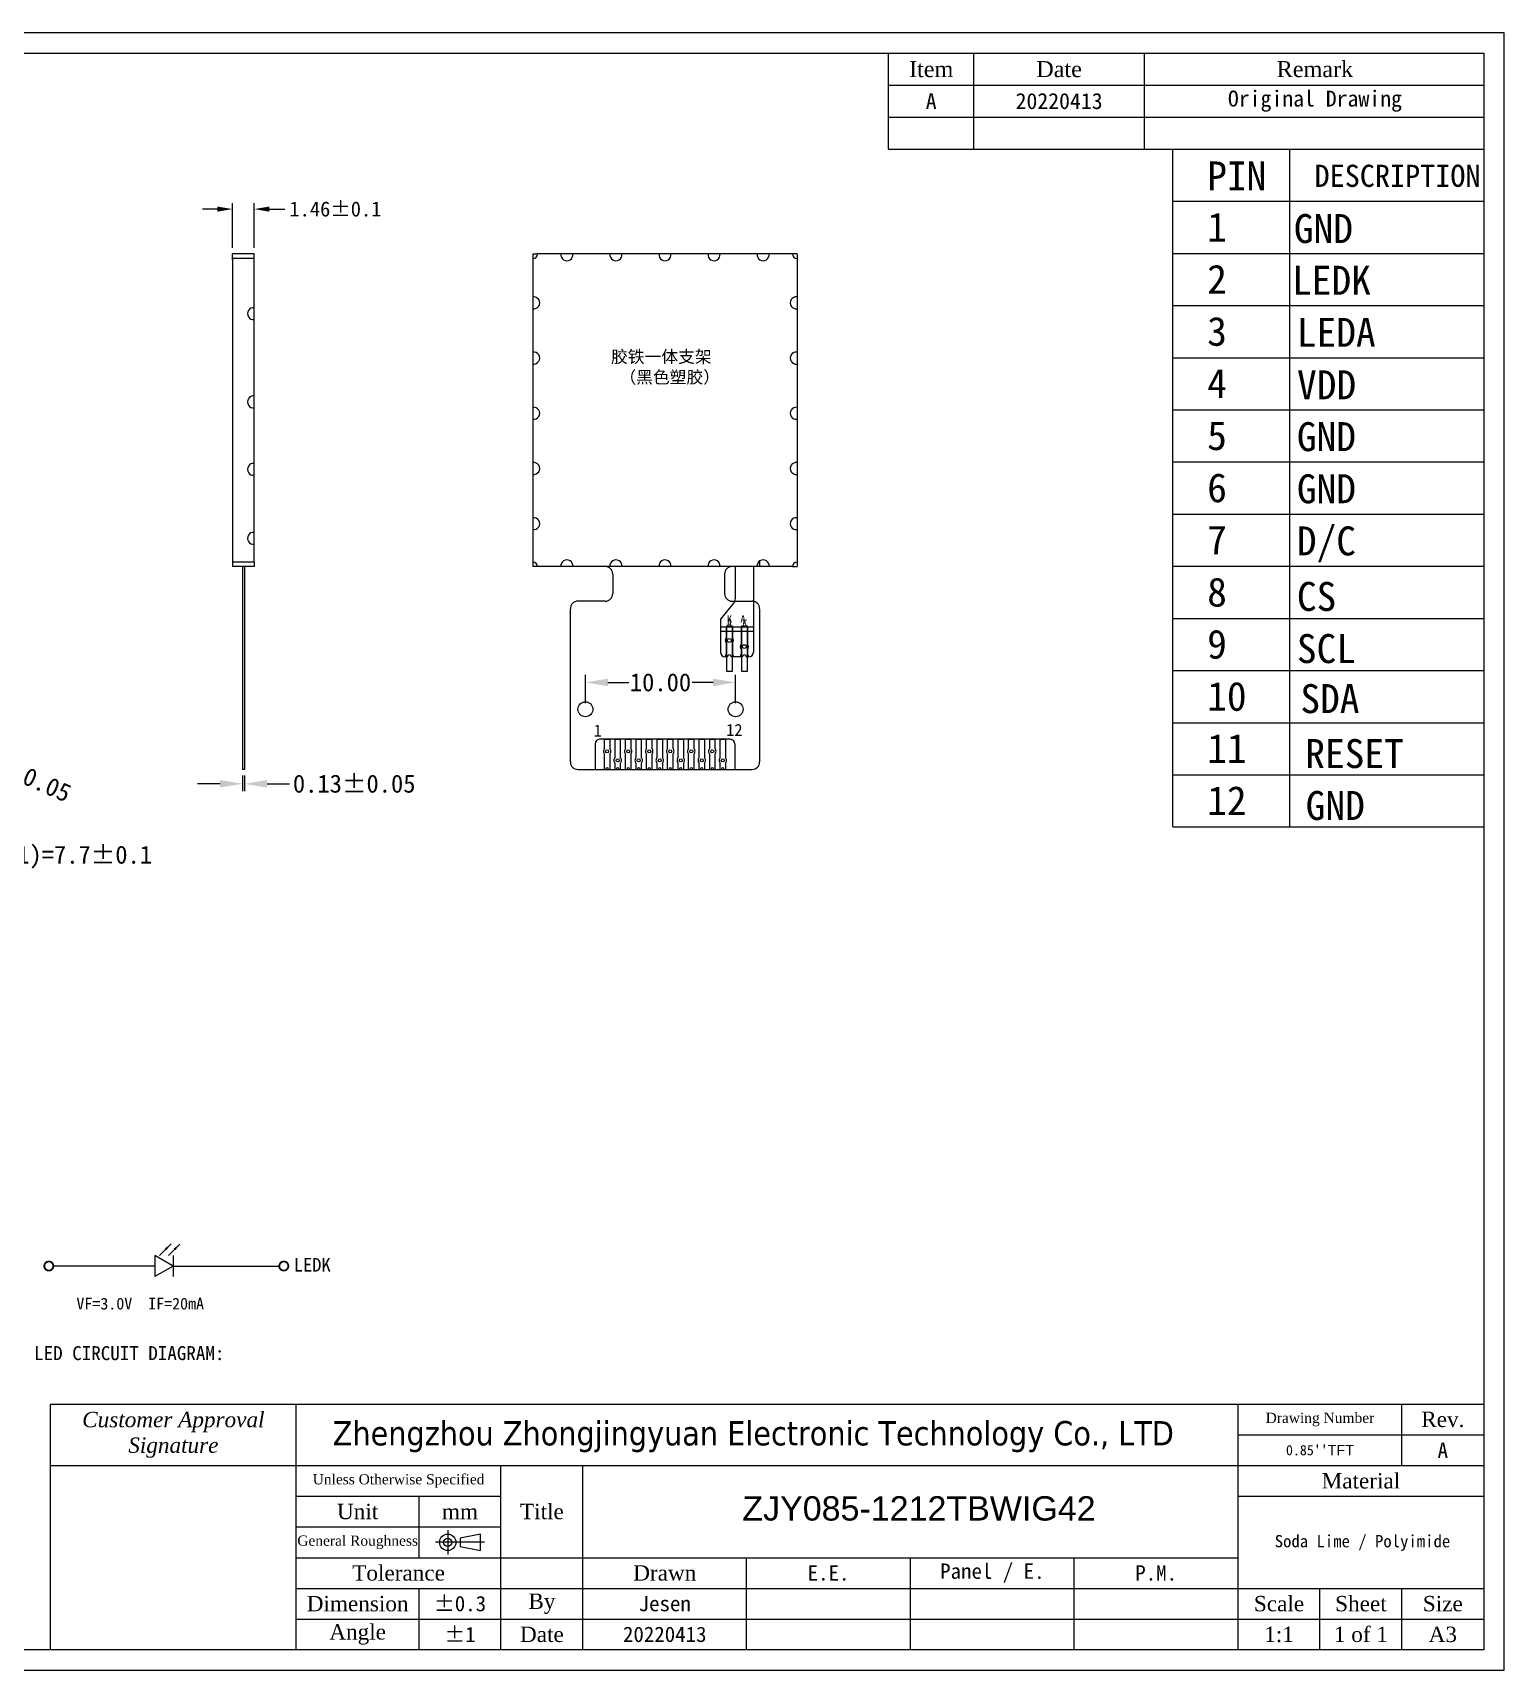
# Model space of a CAD drawing. Header units: millimetres. Extents: x 1551 to 1715, y -93 to 16.
# Drawn here: x 1617 to 1714.9, y -93.4 to 15.7 of the extents above; entities that cross this region are included whole.
import ezdxf
from ezdxf.lldxf.tags import DXFTag

# ---------------------------------------------------------------- set-up
doc = ezdxf.new("R2010")
doc.units = ezdxf.units.MM
for name, color, linetype, lineweight in [('BEZEL', 4, 'Continuous', 20), ('CEN', 1, 'CENTER', 15), ('FPC', 40, 'Continuous', 20)]:
    doc.layers.add(name, color=color, linetype=linetype, lineweight=lineweight)
for name, color, linetype in [('DIM', 120, 'Continuous'), ('Dimension', 7, 'Continuous'), ('DIM（标注）', 3, 'Continuous'), ('Frame', 7, 'Continuous'), ('HOUSING', 7, 'Continuous'), ('lcd', 4, 'Continuous'), ('圖框', 7, 'Continuous')]:
    doc.layers.add(name, color=color, linetype=linetype)
doc.styles.add('RD', font='', dxfattribs={"width": 0.8, "height": 1.8})
doc.styles.add('宋体', font='')
doc.styles.add('宋体字', font='')
doc.styles.get('RD').set_extended_font_data('PMingLiU')
doc.styles.get('宋体').set_extended_font_data('SimSun')
doc.styles.get('宋体字').set_extended_font_data('FangSong_GB2312')
tags = doc.linetypes.add('CENTER', pattern=[2, 1.25, -0.25, 0.25, -0.25]).pattern_tags.tags
tags[10:11] = [DXFTag(74, 4), DXFTag(75, 0), DXFTag(340, '0'), DXFTag(46, 0.0), DXFTag(50, 0.0), DXFTag(44, 0.0), DXFTag(45, 0.0)]
tags[8:9] = [DXFTag(74, 4), DXFTag(75, 0), DXFTag(340, '0'), DXFTag(46, 0.0), DXFTag(50, 0.0), DXFTag(44, 0.0), DXFTag(45, 0.0)]
tags[6:7] = [DXFTag(74, 4), DXFTag(75, 0), DXFTag(340, '0'), DXFTag(46, 0.0), DXFTag(50, 0.0), DXFTag(44, 0.0), DXFTag(45, 0.0)]
tags[4:5] = [DXFTag(74, 4), DXFTag(75, 0), DXFTag(340, '0'), DXFTag(46, 0.0), DXFTag(50, 0.0), DXFTag(44, 0.0), DXFTag(45, 0.0)]
doc.dimstyles.new('ISO-25$0', dxfattribs={"dimscale": 0.5, "dimtxt": 2, "dimasz": 2, "dimexe": 0.8, "dimexo": 0.8, "dimtad": 0, "dimrnd": 0.01, "dimzin": 9, "dimdsep": 46, "dimtxsty": 'Standard', "dimcen": 2.5, "dimadec": 0, "dimazin": 2, "dimtfac": 1, "dimtofl": 0, "dimtmove": 0, "dimatfit": 0, "dimfxl": 1, "dimlwd": 13, "dimlwe": 13, "dimarcsym": 0})
doc.dimstyles.new('SH', dxfattribs={"dimscale": 1.4, "dimtxt": 2.5, "dimasz": 2.5, "dimexe": 1.25, "dimexo": 0.625, "dimtad": 0, "dimdec": 1, "dimzin": 0, "dimdsep": 46, "dimtxsty": 'RD', "dimcen": 2.5, "dimadec": 0, "dimazin": 0, "dimtfac": 0.6, "dimtdec": 4, "dimtmove": 0, "dimatfit": 3, "dimfxl": 1, "dimtolj": 1, "dimarcsym": 0})
doc.dimstyles.new('标准', dxfattribs={"dimtxt": 1.8, "dimasz": 1.5, "dimexe": 0.5, "dimexo": 0.4, "dimgap": 0.1, "dimtad": 1, "dimzin": 1, "dimdsep": 46, "dimtxsty": '宋体', "dimblk": 'CLOSEDBLANK', "dimcen": 0.09, "dimclrd": 96, "dimclre": 96, "dimclrt": 3, "dimadec": 0, "dimazin": 0, "dimtfac": 1, "dimtofl": 0, "dimtmove": 0, "dimatfit": 1, "dimldrblk": 'CLOSEDBLANK', "dimfxl": 1, "dimtolj": 1, "dimlwd": 0, "dimlwe": 0, "dimarcsym": 0})

# ---------------------------------------------------------------- blocks, each defined once
blk = doc.blocks.new('*D13')
at = {"color": 4, "lineweight": 0, "transparency": 16777216}
for p, q in [((1630.93, -33.78), (1630.93, -34.84)), ((1631.06, -33.78), (1631.06, -34.84))]:
    blk.add_line(p, q, dxfattribs=at)
at = {"lineweight": 0, "transparency": 16777216}
for p, q in [((1629.43, -34.34), (1627.93, -34.34)), ((1632.56, -34.34), (1634.06, -34.34))]:
    blk.add_line(p, q, dxfattribs=at)
at = {"transparency": 16777216}
for points in [[(1629.43, -34.59), (1629.43, -34.09), (1630.93, -34.34)], [(1632.56, -34.09), (1632.56, -34.59), (1631.06, -34.34)]]:
    blk.add_solid(points, dxfattribs=at)
at = {"layer": 'DEFPOINTS', "color": 0, "transparency": 16777216}
for p in [(1630.93, -33.38), (1631.06, -33.38), (1630.93, -34.34)]:
    blk.add_point(p, dxfattribs=at)
at = {"lineweight": 0, "transparency": 16777216, "insert": (1638.36, -34.34), "char_height": 1.2, "attachment_point": 5, "style": '宋体'}
blk.add_mtext('\\A1;0.13%%p0.05', dxfattribs=at)
blk = doc.blocks.new('_ClosedBlank')
at = {"color": 0, "linetype": 'ByBlock', "lineweight": -2}
for p, q in [((-1, 0.167), (0, 0)), ((-1, 0.167), (-1, -0.167)), ((0, 0), (-1, -0.167))]:
    blk.add_line(p, q, dxfattribs=at)
blk = doc.blocks.new('*D25')
at = {"layer": 'DEFPOINTS', "color": 0, "transparency": 16777216}
for p in [(1630.25, 3.93), (1630.25, 0.94), (1631.71, 0.94)]:
    blk.add_point(p, dxfattribs=at)
at = {"layer": 'DIM（标注）', "color": 0, "lineweight": 13, "transparency": 16777216}
for p, q in [((1629.25, 3.93), (1628.25, 3.93)), ((1630.25, 1.34), (1630.25, 4.33)), ((1631.71, 1.34), (1631.71, 4.33)), ((1632.71, 3.93), (1633.74, 3.93))]:
    blk.add_line(p, q, dxfattribs=at)
at = {"layer": 'DIM（标注）', "color": 0, "transparency": 16777216}
for points in [[(1629.25, 4.1), (1629.25, 3.76), (1630.25, 3.93)], [(1632.71, 4.1), (1632.71, 3.76), (1631.71, 3.93)]]:
    blk.add_solid(points, dxfattribs=at)
at = {"layer": 'DIM（标注）', "color": 0, "lineweight": 0, "transparency": 16777216, "insert": (1637.11, 3.93), "char_height": 1, "attachment_point": 5}
blk.add_mtext('{\\fSimSun|b0|i0|c134|p2;1.46%%P0.1}', dxfattribs=at)
blk = doc.blocks.new('*D32')
at = {"color": 4, "lineweight": 0, "transparency": 16777216}
for p, q in [((1606.61, -29.55), (1606.61, -29.37)), ((1606.52, -29.46), (1606.7, -29.46))]:
    blk.add_line(p, q, dxfattribs=at)
at = {"lineweight": 0, "transparency": 16777216}
blk.add_line((1608.44, -30.27), (1610.01, -30.96), dxfattribs=at)
at = {"transparency": 16777216}
blk.add_solid([(1608.54, -30.04), (1608.34, -30.5), (1607.07, -29.67)], dxfattribs=at)
at = {"layer": 'DEFPOINTS', "color": 0, "transparency": 16777216}
for p in [(1606.15, -29.26), (1607.07, -29.67)]:
    blk.add_point(p, dxfattribs=at)
at = {"lineweight": 0, "transparency": 16777216, "insert": (1614.73, -33.03), "char_height": 1.2, "attachment_point": 5, "rotation": 336.3049, "style": '宋体'}
blk.add_mtext('\\A1;2-%%c1.0%%p0.05', dxfattribs=at)
blk = doc.blocks.new('*D33')
at = {"lineweight": 0, "transparency": 16777216}
for p, q in [((1597.46, -32.56), (1597.46, -39.72)), ((1605.16, -33.26), (1605.16, -39.72)), ((1595.96, -39.22), (1594.46, -39.22)), ((1606.66, -39.22), (1608.16, -39.22))]:
    blk.add_line(p, q, dxfattribs=at)
at = {"transparency": 16777216}
for points in [[(1595.96, -39.47), (1595.96, -38.97), (1597.46, -39.22)], [(1606.66, -38.97), (1606.66, -39.47), (1605.16, -39.22)]]:
    blk.add_solid(points, dxfattribs=at)
at = {"layer": 'DEFPOINTS', "color": 0, "transparency": 16777216}
for p in [(1597.46, -32.16), (1605.16, -32.86), (1605.16, -39.22)]:
    blk.add_point(p, dxfattribs=at)
at = {"lineweight": 0, "transparency": 16777216, "insert": (1616.74, -39.22), "char_height": 1.2, "attachment_point": 5, "style": '宋体'}
blk.add_mtext('\\A1;P0.7*(12-1)=7.7%%p0.1', dxfattribs=at)
blk = doc.blocks.new('*D38')
at = {"color": 4, "lineweight": 0, "transparency": 16777216}
for p, q in [((1653.75, -28.98), (1653.75, -27.09)), ((1663.75, -28.98), (1663.75, -27.09)), ((1655.25, -27.59), (1656.65, -27.59)), ((1662.25, -27.59), (1660.85, -27.59))]:
    blk.add_line(p, q, dxfattribs=at)
at = {"color": 4, "transparency": 16777216}
for points in [[(1655.25, -27.34), (1655.25, -27.84), (1653.75, -27.59)], [(1662.25, -27.84), (1662.25, -27.34), (1663.75, -27.59)]]:
    blk.add_solid(points, dxfattribs=at)
at = {"layer": 'DEFPOINTS', "color": 0, "transparency": 16777216}
for p in [(1653.75, -27.59), (1653.75, -29.38), (1663.75, -29.38)]:
    blk.add_point(p, dxfattribs=at)
at = {"lineweight": 0, "transparency": 16777216, "insert": (1658.75, -27.59), "char_height": 1.2, "attachment_point": 5, "style": '宋体'}
blk.add_mtext('\\A1;10.00', dxfattribs=at)

msp = doc.modelspace()

# ---------------------------------------------------------------- linework, layer by layer
at = {"linetype": 'Continuous', "lineweight": 0}
for p, q in [((1700.651, -37.2151), (1700.651, 7.9236)), ((1692.8657, 4.4514), (1713.5557, 4.4514)), ((1692.8657, 0.9792), (1713.5557, 0.9792)), ((1692.8657, -2.493), (1713.5557, -2.493)), ((1692.8657, -5.9653), (1713.5557, -5.9653)), ((1692.8657, -9.4375), (1713.5557, -9.4375)), ((1692.8657, -12.9097), (1713.5557, -12.9097)), ((1692.8657, -16.3819), (1713.5557, -16.3819)), ((1692.8657, -19.8541), (1713.5557, -19.8541)), ((1692.8657, -23.3263), (1713.5557, -23.3263)), ((1692.8657, -26.7985), (1713.5557, -26.7985)), ((1692.8657, -30.2707), (1713.5557, -30.2707)), ((1692.8657, -33.7429), (1713.5557, -33.7429)), ((1692.8657, -37.2151), (1713.5557, -37.2151))]:
    msp.add_line(p, q, dxfattribs=at)
at = {"lineweight": 0}
for p, q in [((1650.259, 0.9407), (1650.259, 0.6407)), ((1650.259, 0.9407), (1650.559, 0.9407)), ((1667.839, 0.9407), (1667.539, 0.9407)), ((1667.839, 0.9407), (1667.839, 0.6407)), ((1650.259, -19.4793), (1650.259, -19.8793)), ((1650.259, -19.4793), (1650.259, -19.8793)), ((1650.259, -19.4793), (1650.259, -19.8793)), ((1665.339, -19.4793), (1665.339, -19.8793)), ((1667.839, -19.4793), (1667.839, -19.8793)), ((1650.559, -19.8793), (1650.259, -19.8793)), ((1667.539, -19.8793), (1667.839, -19.8793)), ((1664.249, -33.3793), (1664.249, -33.3793))]:
    msp.add_line(p, q, dxfattribs=at)
at = {"color": 47, "lineweight": 0}
for p, q in [((1630.9288, -19.8793), (1630.9288, -33.3793)), ((1631.0588, -19.8793), (1631.0588, -33.3793)), ((1631.0588, -33.3793), (1630.9288, -33.3793))]:
    msp.add_line(p, q, dxfattribs=at)
at = {"color": 32, "lineweight": 0}
for p, q in [((1655.5715, -20.3793), (1655.5715, -21.6793)), ((1663.0186, -20.3793), (1663.0186, -21.6793)), ((1652.749, -32.8793), (1652.749, -22.6793)), ((1655.0715, -22.1793), (1653.249, -22.1793)), ((1663.5186, -22.1793), (1664.849, -22.1793)), ((1663.5186, -22.1793), (1664.849, -22.1793)), ((1665.349, -22.6793), (1665.349, -32.8793)), ((1653.249, -33.3793), (1664.249, -33.3793))]:
    msp.add_line(p, q, dxfattribs=at)
at = {"color": 30, "lineweight": 0}
for p, q in [((1663.399, -31.3793), (1654.699, -31.3793)), ((1654.399, -31.6793), (1654.399, -33.3793)), ((1663.699, -31.6793), (1663.699, -33.3793)), ((1663.899, -33.3793), (1664.849, -33.3793))]:
    msp.add_line(p, q, dxfattribs=at)
at = {"linetype": 'Continuous', "lineweight": 0}
msp.add_lwpolyline([(1692.8657, -37.2151), (1692.8657, 7.9236), (1713.5557, 7.9236), (1713.5557, -37.2151)], dxfattribs=at)
at = {"lineweight": 0}
for points in [[(1663.5351, -23.8402), (1663.1351, -23.8402), (1663.1351, -26.8402), (1663.5351, -26.8402)], [(1664.5351, -23.8402), (1664.1351, -23.8402), (1664.1351, -26.8402), (1664.5351, -26.8402)]]:
    msp.add_lwpolyline(points, close=True, dxfattribs=at)
at = {"color": 32, "lineweight": 0}
for centre, start, end in [((1655.0715, -20.3793), 360, 90), ((1663.5186, -20.3793), 90, 180), ((1655.0715, -21.6793), 270, 0), ((1663.5186, -21.6793), 180, 270), ((1663.5186, -21.6793), 180, 270), ((1653.249, -22.6793), 90, 180), ((1663.2351, -21.9983), 320.194429, 0), ((1663.2351, -21.9983), 338.773857, 0), ((1664.849, -22.6793), 360, 90), ((1664.849, -22.6793), 360, 90), ((1653.249, -32.8793), 180, 270), ((1664.849, -32.8793), 270, 0)]:
    msp.add_arc(centre, 0.5, start, end, dxfattribs=at)
at = {"color": 30, "lineweight": 0}
for centre, start, end in [((1654.699, -31.6793), 90, 180), ((1663.399, -31.6793), 360, 90)]:
    msp.add_arc(centre, 0.3, start, end, dxfattribs=at)
at = {"layer": 'BEZEL', "lineweight": 0}
for p, q in [((1631.7088, 0.6407), (1630.2488, 0.6407)), ((1630.2488, 0.6407), (1630.2488, -19.5793)), ((1631.7088, -19.5793), (1631.7088, 0.6407)), ((1650.259, 0.6407), (1650.259, -19.5793)), ((1667.539, 0.9407), (1650.559, 0.9407)), ((1667.839, 0.6407), (1667.839, -19.5793)), ((1631.7088, -19.5793), (1630.2488, -19.5793)), ((1667.539, -19.8793), (1650.559, -19.8793))]:
    msp.add_line(p, q, dxfattribs=at)
for centre, radius, start, end in [((1650.259, 0.9407), 0.3, 270, 0), ((1652.516, 0.8907), 0.4, 172.819244, 7.180756), ((1655.7825, 0.8907), 0.4, 172.819244, 7.180756), ((1659.049, 0.8907), 0.4, 172.819244, 7.180756), ((1662.3155, 0.8907), 0.4, 172.819244, 7.180756), ((1665.5821, 0.8907), 0.4, 172.819244, 7.180756), ((1667.839, 0.9407), 0.3, 180, 270), ((1650.309, -2.3146), 0.4, 262.819244, 97.180756), ((1667.789, -2.3146), 0.4, 82.819244, 277.180756), ((1631.6588, -3.0329), 0.4, 82.819244, 277.180756), ((1650.309, -5.9907), 0.4, 262.819244, 97.180756), ((1667.789, -5.9907), 0.4, 82.819244, 277.180756), ((1631.6588, -8.9108), 0.4, 82.819244, 277.180756), ((1650.309, -9.6669), 0.4, 262.819244, 97.180756), ((1667.789, -9.6669), 0.4, 82.819244, 277.180756), ((1631.6588, -13.4011), 0.4, 82.819244, 277.180756), ((1650.309, -13.343), 0.4, 262.819244, 97.180756), ((1667.789, -13.343), 0.4, 82.819244, 277.180756), ((1650.309, -17.0191), 0.4, 262.819244, 97.180756), ((1667.789, -17.0191), 0.4, 82.819244, 277.180756), ((1631.6588, -17.9957), 0.4, 82.819244, 277.180756), ((1631.6588, -17.9957), 0.4, 82.819244, 277.180756), ((1650.259, -19.8793), 0.3, 0, 90), ((1652.516, -19.8293), 0.4, 352.819244, 187.180756), ((1655.7825, -19.8293), 0.4, 352.819244, 187.180756), ((1659.049, -19.8293), 0.4, 352.819244, 187.180756), ((1662.3155, -19.8293), 0.4, 352.819244, 187.180756), ((1665.5821, -19.8293), 0.4, 352.819244, 187.180756), ((1667.839, -19.8793), 0.3, 90, 180)]:
    msp.add_arc(centre, radius, start, end, dxfattribs=at)
at = {"layer": 'CEN', "color": 3, "lineweight": 0}
for p, q in [((1626.3189, -66.4542), (1625.097, -65.7487)), ((1625.097, -65.7487), (1625.097, -67.1596)), ((1626.3189, -66.4542), (1625.097, -67.1596)), ((1626.3189, -65.7487), (1626.3189, -67.1596))]:
    msp.add_line(p, q, dxfattribs=at)
at = {"layer": 'CEN', "color": 3, "lineweight": 0, "const_width": 0.121}
for points in [[(1618.3329, -66.4542, -1), (1617.7281, -66.4542, -1)], [(1633.9765, -66.4542, -1), (1633.3717, -66.4542, -1)]]:
    msp.add_lwpolyline(points, format="xyb", close=True, dxfattribs=at)
at = {"layer": 'FPC', "lineweight": 0}
for p, q in [((1663.7351, -21.9983), (1663.7351, -19.8793)), ((1663.7351, -21.9983), (1663.7351, -19.8793)), ((1663.7351, -21.9983), (1663.7351, -19.8793)), ((1664.9351, -19.8793), (1664.9351, -25.5793)), ((1663.6192, -22.3183), (1662.7351, -23.3793)), ((1663.6192, -22.3183), (1662.7351, -23.3793)), ((1662.7351, -23.3793), (1662.7351, -25.5793)), ((1662.7351, -23.3793), (1662.7351, -25.5793)), ((1662.7351, -23.8793), (1664.9351, -23.8793)), ((1664.1351, -25.0124), (1664.1351, -23.8793)), ((1664.5351, -23.8793), (1664.5351, -25.0124)), ((1662.7351, -24.1793), (1664.9351, -24.1793)), ((1664.1351, -25.0124), (1664.1351, -24.1793)), ((1664.5351, -24.1793), (1664.5351, -25.0124)), ((1663.2101, -25.8793), (1663.0351, -25.8793)), ((1663.2101, -25.8793), (1663.0351, -25.8793)), ((1664.2101, -25.8793), (1663.4601, -25.8793)), ((1664.2101, -25.8793), (1663.4601, -25.8793)), ((1664.6351, -25.8793), (1664.4601, -25.8793)), ((1664.6351, -25.8793), (1664.4601, -25.8793))]:
    msp.add_line(p, q, dxfattribs=at)
at = {"layer": 'FPC', "color": 2, "lineweight": 0}
for p, q in [((1655.024, -31.3793), (1655.374, -31.3793)), ((1655.024, -32.0007), (1655.024, -31.3793)), ((1655.374, -31.3793), (1655.374, -32.0007)), ((1655.724, -31.3793), (1656.074, -31.3793)), ((1655.724, -32.6007), (1655.724, -31.3793)), ((1656.074, -31.3793), (1656.074, -32.6007)), ((1656.424, -31.3793), (1656.774, -31.3793)), ((1656.424, -32.0007), (1656.424, -31.3793)), ((1656.774, -31.3793), (1656.774, -32.0007)), ((1657.124, -31.3793), (1657.474, -31.3793)), ((1657.124, -32.6007), (1657.124, -31.3793)), ((1657.474, -31.3793), (1657.474, -32.6007)), ((1657.824, -31.3793), (1658.174, -31.3793)), ((1657.824, -32.0007), (1657.824, -31.3793)), ((1658.174, -31.3793), (1658.174, -32.0007)), ((1658.524, -31.3793), (1658.874, -31.3793)), ((1658.524, -32.6007), (1658.524, -31.3793)), ((1658.874, -31.3793), (1658.874, -32.6007)), ((1659.224, -31.3793), (1659.574, -31.3793)), ((1659.224, -32.0007), (1659.224, -31.3793)), ((1659.574, -31.3793), (1659.574, -32.0007)), ((1659.924, -31.3793), (1660.274, -31.3793)), ((1659.924, -32.6007), (1659.924, -31.3793)), ((1660.274, -31.3793), (1660.274, -32.6007)), ((1660.624, -31.3793), (1660.974, -31.3793)), ((1660.624, -32.0007), (1660.624, -31.3793)), ((1660.974, -31.3793), (1660.974, -32.0007)), ((1661.324, -31.3793), (1661.674, -31.3793)), ((1661.324, -32.6007), (1661.324, -31.3793)), ((1661.674, -31.3793), (1661.674, -32.6007)), ((1662.024, -31.3793), (1662.374, -31.3793)), ((1662.024, -32.0007), (1662.024, -31.3793)), ((1662.374, -31.3793), (1662.374, -32.0007)), ((1662.724, -31.3793), (1663.074, -31.3793)), ((1662.724, -32.6007), (1662.724, -31.3793)), ((1663.074, -31.3793), (1663.074, -32.6007)), ((1663.074, -31.3793), (1663.074, -31.3793)), ((1655.024, -33.3793), (1655.024, -32.3578)), ((1655.374, -32.3578), (1655.374, -33.3793)), ((1656.424, -33.3793), (1656.424, -32.3578)), ((1656.774, -32.3578), (1656.774, -33.3793)), ((1657.824, -33.3793), (1657.824, -32.3578)), ((1658.174, -32.3578), (1658.174, -33.3793)), ((1659.224, -33.3793), (1659.224, -32.3578)), ((1659.574, -32.3578), (1659.574, -33.3793)), ((1660.624, -33.3793), (1660.624, -32.3578)), ((1660.974, -32.3578), (1660.974, -33.3793)), ((1662.024, -33.3793), (1662.024, -32.3578)), ((1662.374, -32.3578), (1662.374, -33.3793)), ((1655.724, -33.3793), (1655.724, -32.9578)), ((1656.074, -32.9578), (1656.074, -33.3793)), ((1657.124, -33.3793), (1657.124, -32.9578)), ((1657.474, -32.9578), (1657.474, -33.3793)), ((1657.824, -33.3793), (1657.824, -33.3793)), ((1657.899, -33.3793), (1657.824, -33.3793)), ((1658.524, -33.3793), (1658.524, -32.9578)), ((1658.874, -32.9578), (1658.874, -33.3793)), ((1659.924, -33.3793), (1659.924, -32.9578)), ((1660.274, -32.9578), (1660.274, -33.3793)), ((1661.324, -33.3793), (1661.324, -32.9578)), ((1661.674, -32.9578), (1661.674, -33.3793)), ((1662.724, -33.3793), (1662.724, -32.9578)), ((1663.074, -32.9578), (1663.074, -33.3793))]:
    msp.add_line(p, q, dxfattribs=at)
at = {"layer": 'FPC', "lineweight": 0}
for points in [[(1663.1351, -24.6069), (1663.1351, -23.8793), (1663.5351, -23.8793), (1663.5351, -24.6069)], [(1663.1351, -24.6069), (1663.1351, -24.1793), (1663.5351, -24.1793), (1663.5351, -24.6069)], [(1663.1351, -25.6905), (1663.1351, -24.9844)], [(1663.1351, -25.6905), (1663.1351, -24.9844)], [(1663.5351, -24.9844), (1663.5351, -25.6905)], [(1663.5351, -24.9844), (1663.5351, -25.6905)], [(1664.1351, -25.6905), (1664.1351, -25.3899)], [(1664.1351, -25.6905), (1664.1351, -25.3899)], [(1664.5351, -25.3899), (1664.5351, -25.6905)], [(1664.5351, -25.3899), (1664.5351, -25.6905)], [(1656.074, -31.3793), (1656.074, -31.3793)], [(1657.474, -31.3793), (1657.474, -31.3793)], [(1658.874, -31.3793), (1658.874, -31.3793)], [(1660.274, -31.3793), (1660.274, -31.3793)], [(1661.674, -31.3793), (1661.674, -31.3793)]]:
    msp.add_lwpolyline(points, dxfattribs=at)
for centre in [(1663.3351, -24.7957), (1663.3351, -24.7957), (1664.3351, -25.2011), (1664.3351, -25.2011)]:
    msp.add_circle(centre, 0.125, dxfattribs=at)
at = {"layer": 'FPC', "color": 34, "lineweight": 0}
for centre in [(1653.7496, -29.3794), (1663.7495, -29.3794)]:
    msp.add_circle(centre, 0.5, dxfattribs=at)
at = {"layer": 'FPC', "color": 6, "lineweight": 0}
for centre in [(1655.199, -32.1793), (1655.899, -32.7793), (1656.599, -32.1793), (1657.299, -32.7793), (1657.999, -32.1793), (1658.699, -32.7793), (1659.399, -32.1793), (1660.099, -32.7793), (1660.799, -32.1793), (1661.499, -32.7793), (1662.199, -32.1793), (1662.899, -32.7793)]:
    msp.add_circle(centre, 0.1, dxfattribs=at)
at = {"layer": 'FPC', "lineweight": 0}
for centre, radius, start, end in [((1663.2351, -21.9983), 0.5, 320.194429, 0), ((1663.3351, -24.7957), 0.275, 136.658242, 223.341758), ((1663.3351, -24.7957), 0.275, 136.658242, 223.341758), ((1663.3351, -24.7957), 0.275, 316.658242, 43.341758), ((1663.3351, -24.7957), 0.275, 316.658242, 43.341758), ((1664.3351, -25.2011), 0.275, 136.658242, 223.341758), ((1664.3351, -25.2011), 0.275, 136.658242, 223.341758), ((1664.3351, -25.2011), 0.275, 316.658242, 43.341758), ((1664.3351, -25.2011), 0.275, 316.658242, 43.341758), ((1663.0351, -25.5793), 0.3, 180, 270), ((1663.0351, -25.5793), 0.3, 180, 270), ((1663.3351, -25.8793), 0.275, 136.658242, 180), ((1663.3351, -25.8793), 0.275, 136.658242, 180), ((1663.3351, -25.8793), 0.125, 360, 180), ((1663.3351, -25.8793), 0.125, 360, 180), ((1663.3351, -25.8793), 0.275, 0, 43.341758), ((1663.3351, -25.8793), 0.275, 0, 43.341758), ((1664.3351, -25.8793), 0.275, 136.658242, 180), ((1664.3351, -25.8793), 0.275, 136.658242, 180), ((1664.3351, -25.8793), 0.125, 360, 180), ((1664.3351, -25.8793), 0.125, 360, 180), ((1664.3351, -25.8793), 0.275, 0, 43.341758), ((1664.3351, -25.8793), 0.275, 0, 43.341758), ((1664.6351, -25.5793), 0.3, 270, 0), ((1664.6351, -25.5793), 0.3, 270, 0)]:
    msp.add_arc(centre, radius, start, end, dxfattribs=at)
at = {"layer": 'FPC', "color": 2, "lineweight": 0}
for centre, radius, start, end in [((1655.199, -32.1793), 0.25, 134.427004, 225.572996), ((1655.199, -32.1793), 0.25, 314.427004, 45.572996), ((1655.899, -32.7793), 0.25, 134.427004, 225.572996), ((1655.899, -32.7793), 0.25, 314.427004, 45.572996), ((1656.599, -32.1793), 0.25, 134.427004, 225.572996), ((1656.599, -32.1793), 0.25, 314.427004, 45.572996), ((1657.299, -32.7793), 0.25, 134.427004, 225.572996), ((1657.299, -32.7793), 0.25, 314.427004, 45.572996), ((1657.999, -32.1793), 0.25, 134.427004, 225.572996), ((1657.999, -32.1793), 0.25, 314.427004, 45.572996), ((1658.699, -32.7793), 0.25, 134.427004, 225.572996), ((1658.699, -32.7793), 0.25, 314.427004, 45.572996), ((1659.399, -32.1793), 0.25, 134.427004, 225.572996), ((1659.399, -32.1793), 0.25, 314.427004, 45.572996), ((1660.099, -32.7793), 0.25, 134.427004, 225.572996), ((1660.099, -32.7793), 0.25, 314.427004, 45.572996), ((1660.799, -32.1793), 0.25, 134.427004, 225.572996), ((1660.799, -32.1793), 0.25, 314.427004, 45.572996), ((1661.499, -32.7793), 0.25, 134.427004, 225.572996), ((1661.499, -32.7793), 0.25, 314.427004, 45.572996), ((1662.199, -32.1793), 0.25, 134.427004, 225.572996), ((1662.199, -32.1793), 0.25, 314.427004, 45.572996), ((1662.899, -32.7793), 0.25, 134.427004, 225.572996), ((1662.899, -32.7793), 0.25, 314.427004, 45.572996), ((1655.199, -33.3793), 0.1, 0, 180), ((1655.899, -33.3793), 0.1, 0, 180), ((1656.599, -33.3793), 0.1, 0, 180), ((1657.299, -33.3793), 0.1, 0, 180), ((1657.999, -33.3793), 0.1, 0, 180), ((1658.699, -33.3793), 0.1, 0, 180), ((1659.399, -33.3793), 0.1, 0, 180), ((1660.099, -33.3793), 0.1, 0, 180), ((1660.799, -33.3793), 0.1, 0, 180), ((1661.499, -33.3793), 0.1, 0, 180), ((1662.199, -33.3793), 0.1, 0, 180), ((1662.899, -33.3793), 0.1, 0, 180)]:
    msp.add_arc(centre, radius, start, end, dxfattribs=at)
at = {"layer": 'Frame', "color": 7, "lineweight": 0}
for p, q in [((1673.9307, 7.9236), (1673.9307, 14.3103)), ((1679.6078, 7.9236), (1679.6078, 14.3103)), ((1690.9619, 7.9236), (1690.9619, 14.3103)), ((1673.9307, 12.1814), (1713.5557, 12.1814)), ((1673.9307, 10.0525), (1713.5557, 10.0525)), ((1673.9307, 10.0525), (1713.5557, 10.0525)), ((1673.9307, 7.9236), (1713.5557, 7.9236)), ((1618.1415, -92.0085), (1618.1415, -75.6518)), ((1618.1415, -75.6518), (1713.5557, -75.6518)), ((1634.4982, -92.0085), (1634.4982, -75.6518)), ((1697.199, -92.0085), (1697.199, -75.6518)), ((1708.1035, -79.7409), (1708.1035, -75.6518)), ((1697.199, -77.6964), (1713.5557, -77.6964)), ((1618.1415, -79.7409), (1713.5557, -79.7409)), ((1648.1288, -92.0085), (1648.1288, -79.7409)), ((1653.581, -92.0085), (1653.581, -79.7409)), ((1634.4982, -81.7855), (1648.1288, -81.7855)), ((1642.6766, -85.8747), (1642.6766, -81.7855)), ((1697.199, -81.7855), (1713.5557, -81.7855)), ((1634.4982, -83.8301), (1648.1288, -83.8301)), ((1634.4982, -85.8747), (1697.199, -85.8747)), ((1664.4855, -92.0085), (1664.4855, -85.8747)), ((1675.39, -92.0085), (1675.39, -85.8747)), ((1686.2945, -92.0085), (1686.2945, -85.8747)), ((1634.4982, -87.9193), (1713.5557, -87.9193)), ((1642.6766, -92.0085), (1642.6766, -87.9193)), ((1702.6512, -92.0085), (1702.6512, -87.9193)), ((1708.1035, -92.0085), (1708.1035, -87.9193)), ((1634.4982, -89.9639), (1713.5557, -89.9639))]:
    msp.add_line(p, q, dxfattribs=at)
at = {"layer": 'Frame', "color": 7, "linetype": 'CENTER', "lineweight": 0}
for p, q in [((1647.0384, -84.8524), (1643.767, -84.8524)), ((1644.5848, -84.0346), (1644.5848, -85.6703))]:
    msp.add_line(p, q, dxfattribs=at)
at = {"layer": 'Frame', "color": 7, "lineweight": 0}
for points in [[(1714.9188, 15.6733), (1551.3515, 15.6733), (1551.3515, -93.3716), (1714.9188, -93.3716)], [(1646.7657, -85.3976), (1646.7657, -84.3072), (1645.4027, -84.5798), (1645.4027, -85.125)]]:
    msp.add_lwpolyline(points, close=True, dxfattribs=at)
msp.add_lwpolyline([(1713.5557, -18.1454), (1713.5557, -92.0085), (1552.7145, -92.0085), (1552.7145, 14.3103), (1713.5557, 14.3103), (1713.5557, -18.1454)], dxfattribs=at)
for radius in [0.5452, 0.2726]:
    msp.add_circle((1644.5848, -84.8524), radius, dxfattribs=at)
at = {"layer": 'HOUSING', "lineweight": 0}
for p, q in [((1630.2488, 0.5407), (1630.2488, 0.9407)), ((1631.7088, 0.9407), (1630.2488, 0.9407)), ((1631.7088, 0.6407), (1631.7088, 0.9407)), ((1630.2488, -19.5193), (1630.2488, -19.8793)), ((1631.7088, -19.5793), (1631.7088, -19.8793)), ((1631.7088, -19.8793), (1630.2488, -19.8793))]:
    msp.add_line(p, q, dxfattribs=at)
at = {"layer": 'lcd', "color": 3, "lineweight": 0}
for p, q in [((1621.6717, -66.4542), (1618.3329, -66.4542)), ((1625.097, -66.4542), (1621.6717, -66.4542)), ((1626.3189, -66.4542), (1629.8607, -66.4542)), ((1629.8607, -66.4542), (1633.3717, -66.4542))]:
    msp.add_line(p, q, dxfattribs=at)

# ---------------------------------------------------------------- texts
at = {"linetype": 'Continuous', "lineweight": 0, "style": '宋体'}
for s, height, p in [('PIN', 1.929, (1695.1447, 5.1749)), ('DESCRIPTION', 1.47611, (1702.2932, 5.4097)), ('1', 1.929, (1695.1447, 1.7715)), ('GND', 1.929, (1700.9151, 1.6697)), ('2', 1.9289, (1695.1447, -1.7007)), ('LEDK', 1.929, (1700.7923, -1.7766)), ('3', 1.9289, (1695.1447, -5.1729)), ('LEDA', 1.929, (1701.113, -5.2418)), ('4', 1.9289, (1695.1447, -8.6451)), ('VDD', 1.929, (1701.1239, -8.7373)), ('5', 1.9289, (1695.1447, -12.1173)), ('GND', 1.929, (1701.113, -12.1862)), ('6', 1.9289, (1695.1447, -15.5895)), ('GND', 1.929, (1701.113, -15.6584)), ('7', 1.9289, (1695.1447, -19.0617)), ('D/C', 1.929, (1701.113, -19.1306)), ('8', 1.9289, (1695.1447, -22.534)), ('CS', 1.929, (1701.113, -22.8282)), ('9', 1.9289, (1695.1447, -26.0062)), ('SCL', 1.929, (1701.113, -26.3004)), ('10', 1.92893, (1695.1447, -29.4784)), ('SDA', 1.929, (1701.3467, -29.6329)), ('11', 1.92893, (1695.1447, -32.9506)), ('RESET', 1.929, (1701.6729, -33.2914)), ('12', 1.92893, (1695.1447, -36.4228)), ('GND', 1.929, (1701.7029, -36.7498))]:
    msp.add_text(s, height=height, dxfattribs=at).set_placement(p)
at = {"lineweight": 0, "char_height": 0.5, "width": 1.667, "attachment_point": 3, "style": '宋体'}
for s, insert in [('A  K', (1664.5244, -23.3855)), ('  K', (1663.5198, -23.1136)), ('  A', (1664.4145, -23.1136))]:
    msp.add_mtext(s, dxfattribs=dict(at, insert=insert))
at = {"color": 3, "lineweight": 0, "char_height": 0.8, "width": 1.890439, "attachment_point": 3, "style": '宋体'}
for s, insert in [('1', (1654.8429, -30.3999)), ('12', (1664.2108, -30.3548))]:
    msp.add_mtext(s, dxfattribs=dict(at, insert=insert))
at = {"layer": 'CEN', "color": 3, "lineweight": 0}
msp.add_text('LEDK', height=0.9072, dxfattribs=at).set_placement((1634.3302, -66.8263))
at = {"layer": 'DIM', "color": 2, "lineweight": 0}
msp.add_text('VF=3.0V  IF=20mA', height=0.780408, dxfattribs=at).set_placement((1619.8679, -69.3482))
at = {"layer": 'DIM', "color": 3, "lineweight": 0, "insert": (1655.4594, -5.4885), "char_height": 0.817952, "width": 12.027164, "attachment_point": 1, "style": '宋体'}
msp.add_mtext('{\\C1;胶铁一体支架\\P （黑色塑胶）}', dxfattribs=at)
at = {"layer": 'Dimension', "color": 7, "lineweight": 0, "insert": (1664.1961, -81.7832), "char_height": 1.620104, "width": 179.322408, "attachment_point": 1}
msp.add_mtext('{\\fArial|b0|i0|c0|p34;ZJY085-1212TBWIG42}', dxfattribs=at)
at = {"layer": 'Frame', "color": 7, "lineweight": 0, "attachment_point": 5}
for s, insert, char_height in [('{\\fTimes New Roman|b0|i0|c0|p18;Item}', (1676.7693, 13.2458), 1.064448), ('{\\fTimes New Roman|b0|i0|c0|p18;Date}', (1685.2848, 13.2458), 1.064448), ('{\\fTimes New Roman|b0|i0|c0|p18;Remark}', (1702.316, 13.2458), 1.064448), ('A', (1676.7693, 11.1169), 1.0644), ('20220413', (1685.2848, 11.1169), 1.06445), ('Original Drawing', (1702.316, 11.1169), 1.064448), ('{\\fTimes New Roman|b0|i1|c0|p18;Customer Approval\\PSignature}', (1626.3198, -77.6964), 1.022296), ('{\\fTimes New Roman|b0|i0|c0|p18;Drawing Number}', (1702.6512, -76.6741), 0.681531), ('{\\fTimes New Roman|b0|i0|c0|p18;Rev.}', (1710.8296, -76.6741), 1.022296), ("0.85''{\\fArial|b0|i0|c0|p32;TFT}", (1702.6512, -78.7187), 0.681531), ('A', (1710.8296, -78.7187), 1.0223), ('{\\fTimes New Roman|b0|i0|c0|p18;Unless Otherwise Specified}', (1641.3135, -80.7632), 0.681531), ('{\\fTimes New Roman|b0|i0|c0|p18;Material}', (1705.3774, -80.7632), 1.022296), ('{\\fTimes New Roman|b0|i0|c0|p18;Unit}', (1638.5874, -82.8078), 1.022296), ('{\\fTimes New Roman|b0|i0|c0|p18;mm}', (1645.4027, -82.8078), 1.022296), ('{\\fTimes New Roman|b0|i0|c0|p18;Title}', (1650.8549, -82.8078), 1.022296), ('{\\fTimes New Roman|b0|i0|c0|p18;General Roughness}', (1638.5874, -84.8524), 0.681531), ('Soda Lime / Polyimide', (1705.4816, -84.8955), 0.817837), ('{\\fTimes New Roman|b0|i0|c0|p18;Tolerance}', (1641.3135, -86.897), 1.022296), ('{\\fTimes New Roman|b0|i0|c0|p18;Drawn}', (1659.0333, -86.897), 1.022296), ('E.E.', (1669.9378, -86.897), 1.0223), ('Panel / E.', (1680.8423, -86.897), 1.0223), ('P.M.', (1691.7468, -86.897), 1.0223), ('%%p0.3', (1645.4027, -88.9416), 1.0223), ('{\\fTimes New Roman|b0|i0|c0|p18;By}', (1650.8549, -88.9416), 1.022296), ('{\\fTimes New Roman|b0|i0|c0|p18;Dimension}', (1638.5874, -88.9416), 1.022296), ('Jesen', (1659.0333, -88.9416), 1.0223), ('{\\fTimes New Roman|b0|i0|c0|p18;Scale}', (1699.9251, -88.9416), 1.022296), ('{\\fTimes New Roman|b0|i0|c0|p18;Sheet}', (1705.3774, -88.9416), 1.022296), ('{\\fTimes New Roman|b0|i0|c0|p18;Size}', (1710.8296, -88.9416), 1.022296), ('{\\fTimes New Roman|b0|i0|c0|p18;Angle}', (1638.5874, -90.9862), 1.022296), ('%%p1', (1645.4027, -90.9862), 1.0223), ('{\\fTimes New Roman|b0|i0|c0|p18;Date}', (1650.8549, -90.9862), 1.022296), ('20220413', (1659.0333, -90.9862), 1.0223), ('{\\fTimes New Roman|b0|i0|c0|p18;1:1}', (1699.9251, -90.9862), 1.022296), ('{\\fTimes New Roman|b0|i0|c0|p18;1 of 1}', (1705.3774, -90.9862), 1.022296), ('{\\fTimes New Roman|b0|i0|c0|p18;A3}', (1710.8296, -90.9862), 1.022296)]:
    msp.add_mtext(s, dxfattribs=dict(at, insert=insert, char_height=char_height))
at = {"layer": 'Frame', "color": 7, "lineweight": 0, "insert": (1664.9305, -77.8194), "char_height": 1.6201, "attachment_point": 5, "style": '宋体'}
msp.add_mtext('{\\fTahoma|b0|i0|c0|p34;\\C256;Zhengzhou Zhongjingyuan Electronic Technology Co., LTD}', dxfattribs=at)
at = {"layer": '圖框', "lineweight": 0, "style": '宋体字'}
msp.add_text('LED CIRCUIT DIAGRAM:', height=0.930868, dxfattribs=at).set_placement((1617.0546, -72.7199))

# ---------------------------------------------------------------- dimensions: what is measured, and where the dimension line sits
at = {"color": 4, "lineweight": 0}
dim = msp.add_linear_dim(base=(1653.7496, -27.5921), p1=(1663.7495, -29.3794), p2=(1653.7496, -29.3794), angle=180, dimstyle='标准', override={"dimtxt": 1.2, "dimtad": 0, "dimsah": 1, "dimclrd": 4, "dimclre": 4, "dimclrt": 256, "dimtix": 1, "dimtfill": 0, "dimtfillclr": 256, "dimlwd": 0}, dxfattribs=at)
dim.commit()
dim.dimension.update_dxf_attribs({"geometry": '*D38', "text_midpoint": (1658.7495, -27.5921), "dimtype": 160})
at = {"color": 0, "lineweight": 0}
dim = msp.add_diameter_dim_2p(p1=(1606.1533, -29.2632), p2=(1607.069, -29.665), text='2-%%c1.0%%p0.05', dimstyle='标准', override={"dimtxt": 1.2, "dimtad": 0, "dimsah": 1, "dimclrd": 256, "dimclre": 4, "dimclrt": 256, "dimtix": 1, "dimtfill": 0, "dimtfillclr": 256, "dimlwd": 0}, dxfattribs=at)
dim.commit()
dim.dimension.update_dxf_attribs({"geometry": '*D32', "text_midpoint": (1614.7296, -33.027), "dimtype": 163})
dim = msp.add_linear_dim(base=(1605.1616, -39.2193), p1=(1597.4616, -32.164), p2=(1605.1616, -32.864), text='P0.7*(12-1)=7.7%%p0.1', dimstyle='标准', override={"dimtxt": 1.2, "dimtad": 0, "dimsah": 1, "dimclrd": 256, "dimclre": 256, "dimclrt": 256, "dimtix": 1, "dimtfill": 0, "dimtfillclr": 256, "dimlwd": 0}, dxfattribs=at)
dim.commit()
dim.dimension.update_dxf_attribs({"geometry": '*D33', "text_midpoint": (1616.7354, -39.2193), "dimtype": 160})
at = {"color": 4, "lineweight": 0}
dim = msp.add_linear_dim(base=(1630.9288, -34.3382), p1=(1631.0588, -33.3793), p2=(1630.9288, -33.3793), text='<>%%p0.05', dimstyle='标准', override={"dimtxt": 1.2, "dimtad": 0, "dimsah": 1, "dimclrd": 256, "dimclre": 4, "dimclrt": 256, "dimtix": 1, "dimtfill": 0, "dimtfillclr": 256, "dimlwd": 0}, dxfattribs=at)
dim.commit()
dim.dimension.update_dxf_attribs({"geometry": '*D13', "text_midpoint": (1638.3554, -34.3382), "dimtype": 160})
at = {"layer": 'DIM（标注）', "color": 0, "lineweight": 0}
dim = msp.add_linear_dim(base=(1630.2488, 3.9305), p1=(1631.7088, 0.9407), p2=(1630.2488, 0.9407), text='{\\fSimSun|b0|i0|c134|p2;<>%%P0.1}', dimstyle='ISO-25$0', dxfattribs=at)
dim.commit()
dim.dimension.update_dxf_attribs({"geometry": '*D25', "text_midpoint": (1637.1134, 3.9305), "dimtype": 160})

# ---------------------------------------------------------------- leaders
at = {"layer": 'CEN', "color": 3, "lineweight": 0}
for points in [[(1626.1646, -64.9803), (1625.3999, -65.7449)], [(1626.7575, -64.9869), (1625.9929, -65.7515)]]:
    msp.add_leader(points, dimstyle='SH', override={"dimscale": 0.25, "dimasz": 2, "dimtoh": 1}, dxfattribs=at)

doc.saveas('drawing.dxf')
